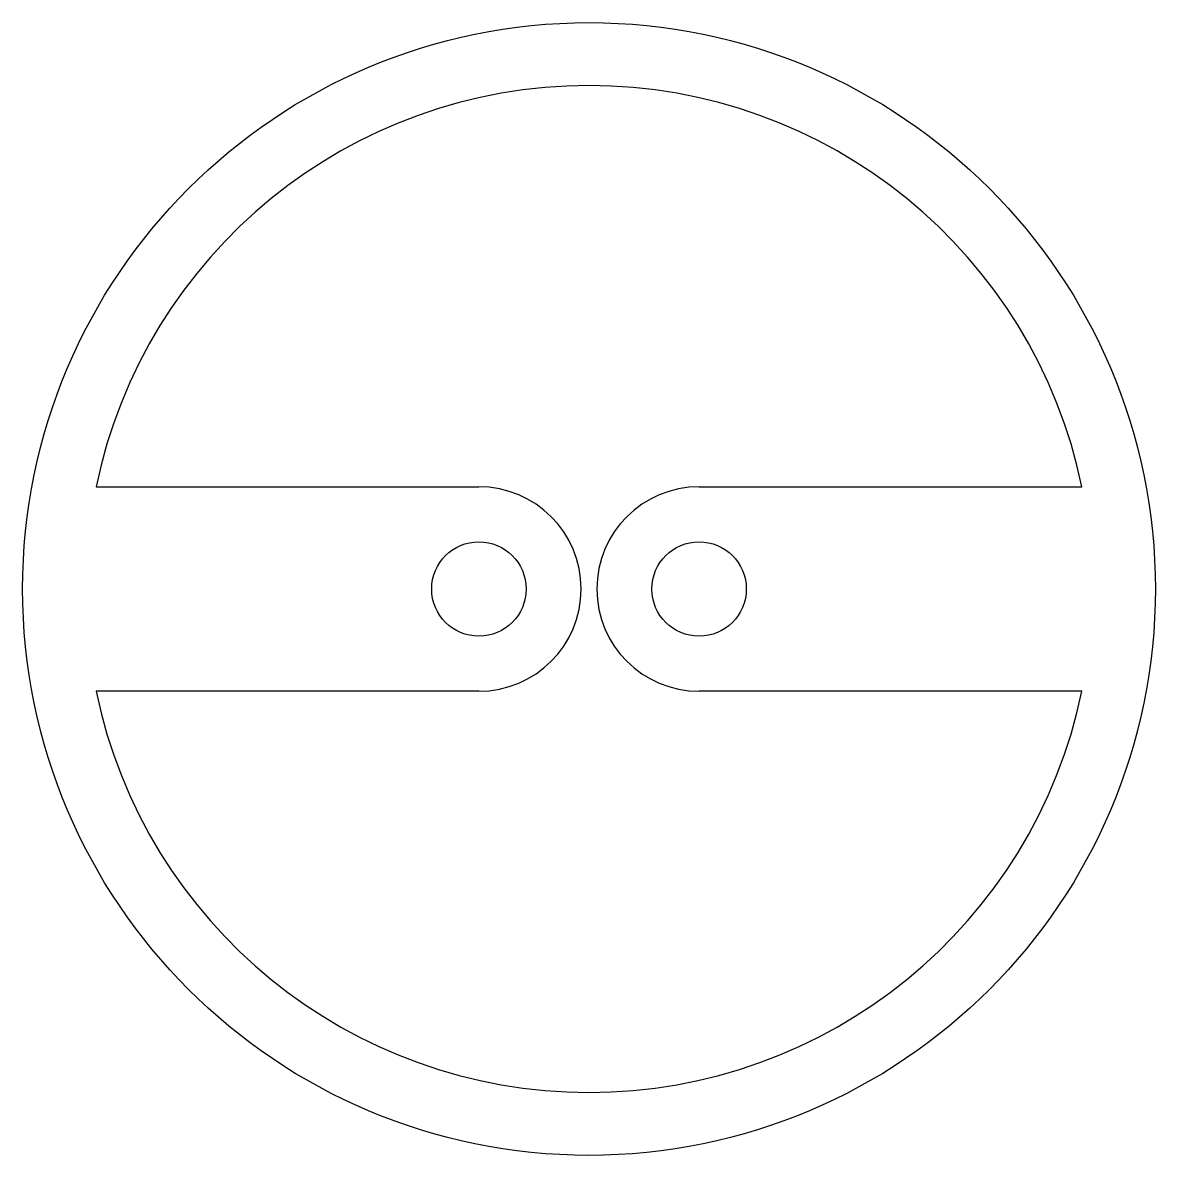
# Model space of a CAD drawing. Header units: millimetres. Extents: x -18 to 18, y -18 to 18.
import ezdxf

# ---------------------------------------------------------------- set-up
doc = ezdxf.new("R2010")
doc.units = ezdxf.units.MM

msp = doc.modelspace()

# ---------------------------------------------------------------- linework, layer by layer
at = {"color": 7, "linetype": 'Continuous', "lineweight": 25}
for p, q in [((-15.666, 3.25), (-3.5, 3.25)), ((3.5, 3.25), (15.666, 3.25)), ((-3.5, -3.25), (-15.666, -3.25)), ((15.666, -3.25), (3.5, -3.25))]:
    msp.add_line(p, q, dxfattribs=at)
for centre, radius in [((0, 0), 18), ((-3.5, 0), 1.5), ((3.5, 0), 1.5)]:
    msp.add_circle(centre, radius, dxfattribs=at)
for centre, radius, start, end in [((0, 0), 16, 11.7198, 168.2802), ((-3.5, 0), 3.25, 270, 90), ((3.5, 0), 3.25, 90, 270), ((0, 0), 16, 191.7198, 348.2802)]:
    msp.add_arc(centre, radius, start, end, dxfattribs=at)

doc.saveas('drawing.dxf')
